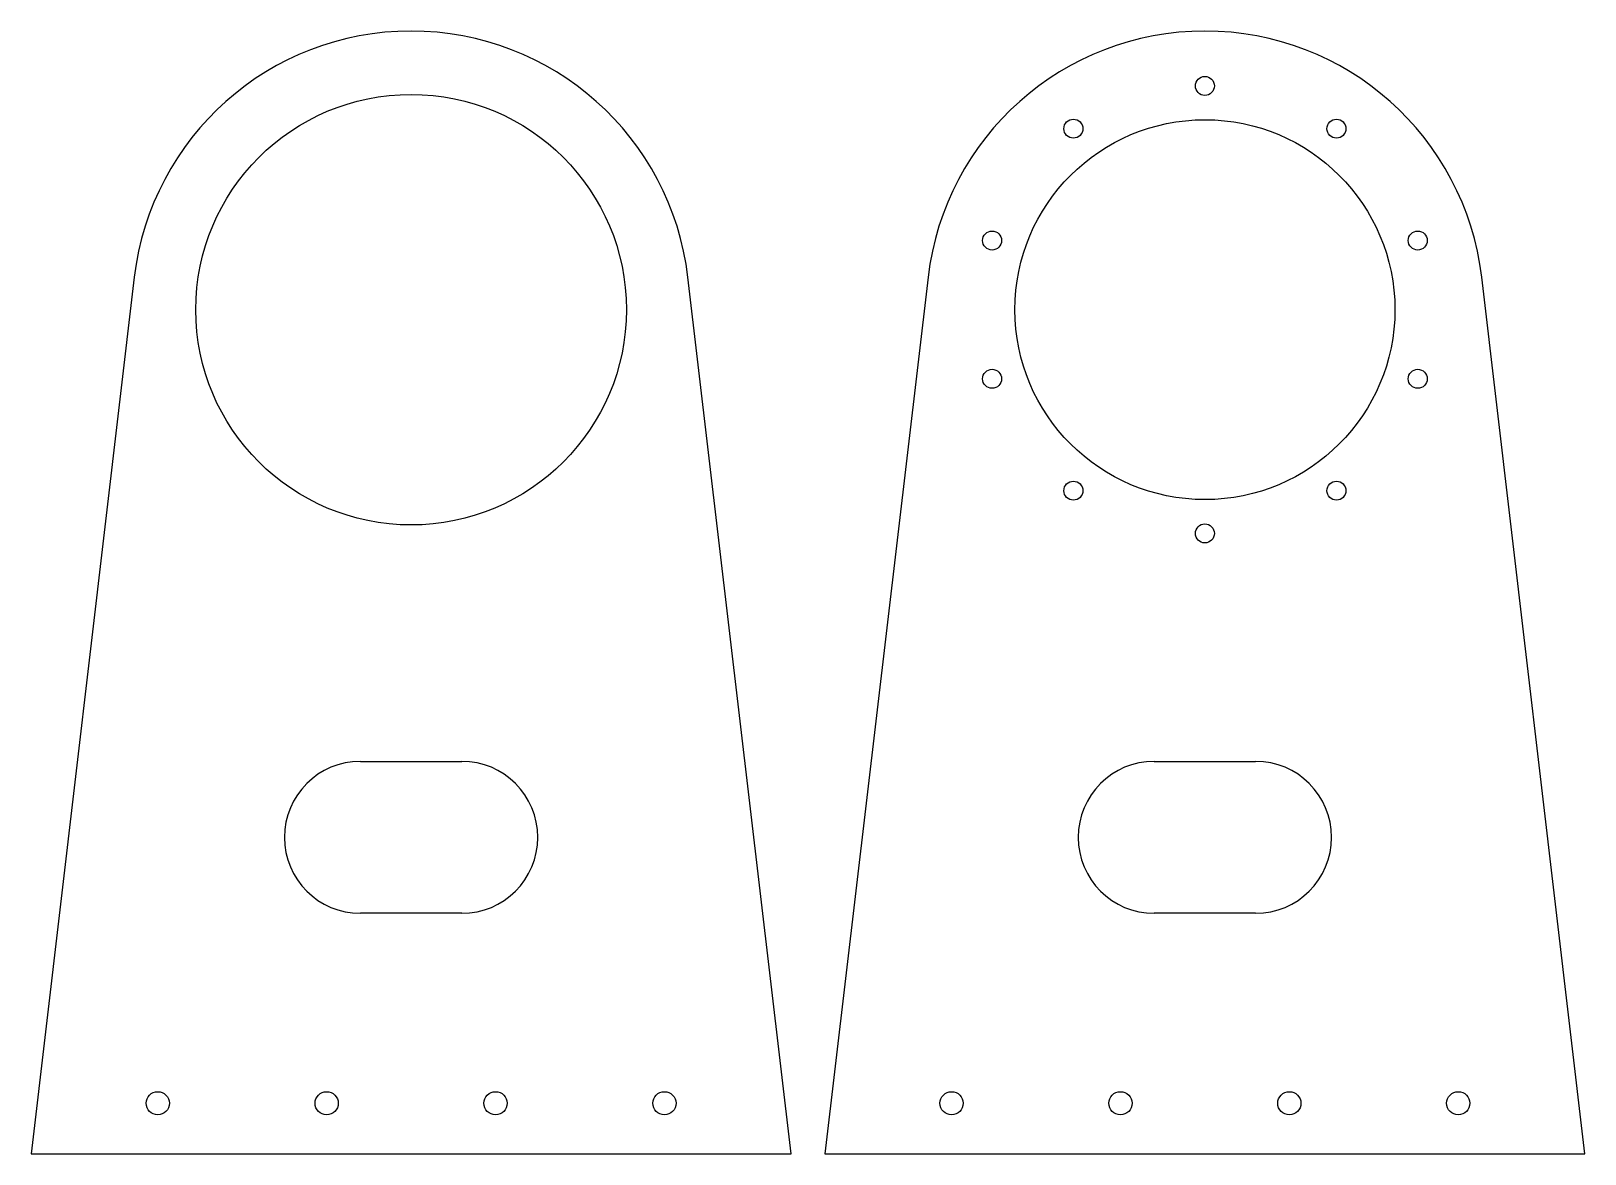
# Model space of a CAD drawing. Header units: millimetres. Extents: x 5 to 373, y 5 to 271.
import ezdxf

# ---------------------------------------------------------------- set-up
doc = ezdxf.new("R2010")
doc.units = ezdxf.units.MM

msp = doc.modelspace()

# ---------------------------------------------------------------- linework, layer by layer
at = {"layer": 'CUT'}
for p, q in [((29.4526, 212.7163), (5, 5)), ((185, 5), (160.5474, 212.7163)), ((217.4526, 212.7163), (193, 5)), ((373, 5), (348.5474, 212.7163)), ((83, 98), (107, 98)), ((271, 98), (295, 98)), ((107, 62), (83, 62)), ((295, 62), (271, 62)), ((5, 5), (185, 5)), ((193, 5), (373, 5))]:
    msp.add_line(p, q, dxfattribs=at)
for centre, radius in [((283, 258), 2.25), ((95, 205), 51), ((283, 205), 45), ((251.8474, 247.8779), 2.25), ((314.1526, 247.8779), 2.25), ((232.594, 221.3779), 2.25), ((333.406, 221.3779), 2.25), ((232.594, 188.6221), 2.25), ((333.406, 188.6221), 2.25), ((251.8474, 162.1221), 2.25), ((314.1526, 162.1221), 2.25), ((283, 152), 2.25), ((35, 17), 2.75), ((75, 17), 2.75), ((115, 17), 2.75), ((155, 17), 2.75), ((223, 17), 2.75), ((263, 17), 2.75), ((303, 17), 2.75), ((343, 17), 2.75)]:
    msp.add_circle(centre, radius, dxfattribs=at)
for centre, radius, start, end in [((95, 205), 66, 6.714, 173.286), ((283, 205), 66, 6.714, 173.286), ((83, 80), 18, 90, 270), ((107, 80), 18, 270, 90), ((271, 80), 18, 90, 270), ((295, 80), 18, 270, 90)]:
    msp.add_arc(centre, radius, start, end, dxfattribs=at)

doc.saveas('drawing.dxf')
